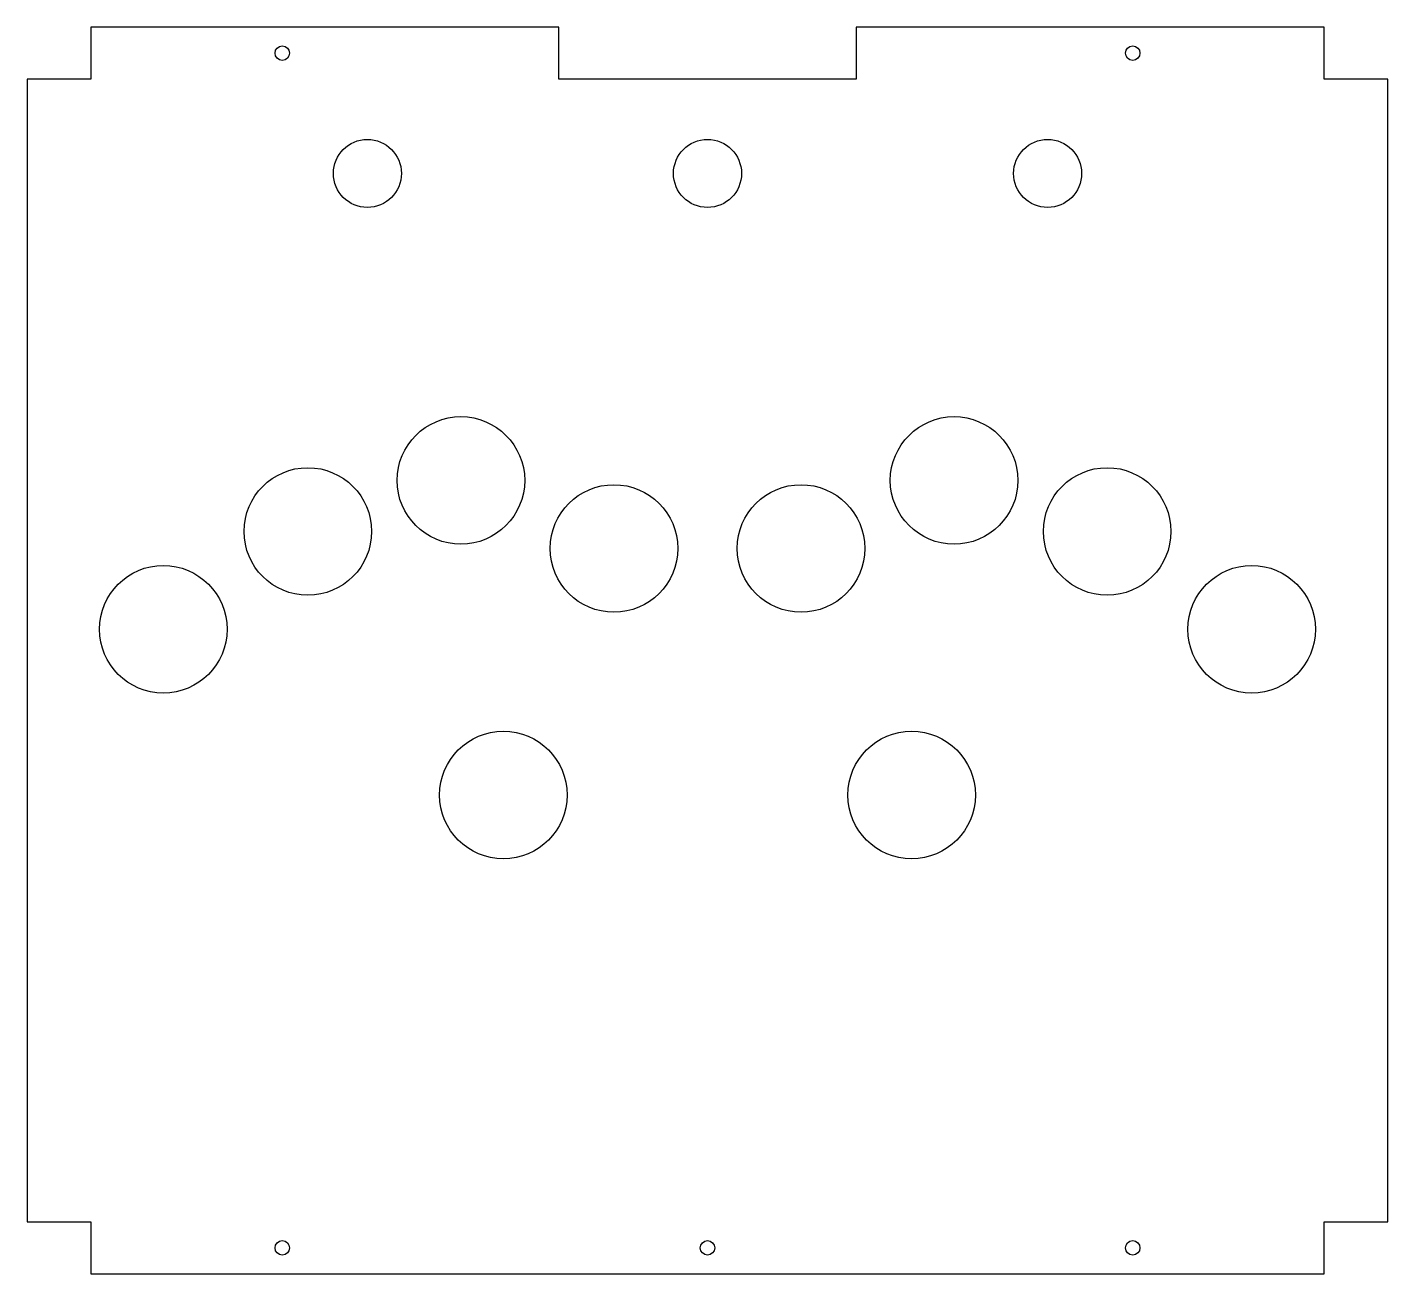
# Model space of a CAD drawing. Header units: millimetres. Extents: x -380 to -60, y -57 to 237.
import ezdxf

# ---------------------------------------------------------------- set-up
doc = ezdxf.new("R2010")
doc.units = ezdxf.units.MM
doc.layers.add('TopCover_FlatPattern_2D', color=7, linetype='CONTINUOUS')

msp = doc.modelspace()

# ---------------------------------------------------------------- linework, layer by layer
at = {"layer": 'TopCover_FlatPattern_2D'}
for p, q in [((-365, 236.6), (-365, 224.4)), ((-255, 236.6), (-365, 236.6)), ((-255, 224.4), (-255, 236.6)), ((-185, 236.6), (-185, 224.4)), ((-75, 236.6), (-185, 236.6)), ((-75, 224.4), (-75, 236.6)), ((-380, 224.4), (-380, 180)), ((-365, 224.4), (-380, 224.4)), ((-185, 224.4), (-255, 224.4)), ((-60, 224.4), (-75, 224.4)), ((-60, 180), (-60, 224.4)), ((-380, 180), (-380, 0)), ((-60, 0), (-60, 180)), ((-380, 0), (-380, -44.4)), ((-60, -44.4), (-60, 0)), ((-380, -44.4), (-365, -44.4)), ((-365, -44.4), (-365, -56.6)), ((-75, -56.6), (-75, -44.4)), ((-75, -44.4), (-60, -44.4)), ((-365, -56.6), (-75, -56.6))]:
    msp.add_line(p, q, dxfattribs=at)
for centre, radius in [((-320, 230.5), 1.7), ((-120, 230.5), 1.7), ((-300, 202.2), 8), ((-220, 202.2), 8), ((-140, 202.2), 8), ((-278, 130), 15), ((-162, 130), 15), ((-314, 118), 15), ((-126, 118), 15), ((-242, 114), 15), ((-198, 114), 15), ((-348, 95), 15), ((-92, 95), 15), ((-268, 56), 15), ((-172, 56), 15), ((-320, -50.5), 1.7), ((-220, -50.5), 1.7), ((-120, -50.5), 1.7)]:
    msp.add_circle(centre, radius, dxfattribs=at)

doc.saveas('drawing.dxf')
